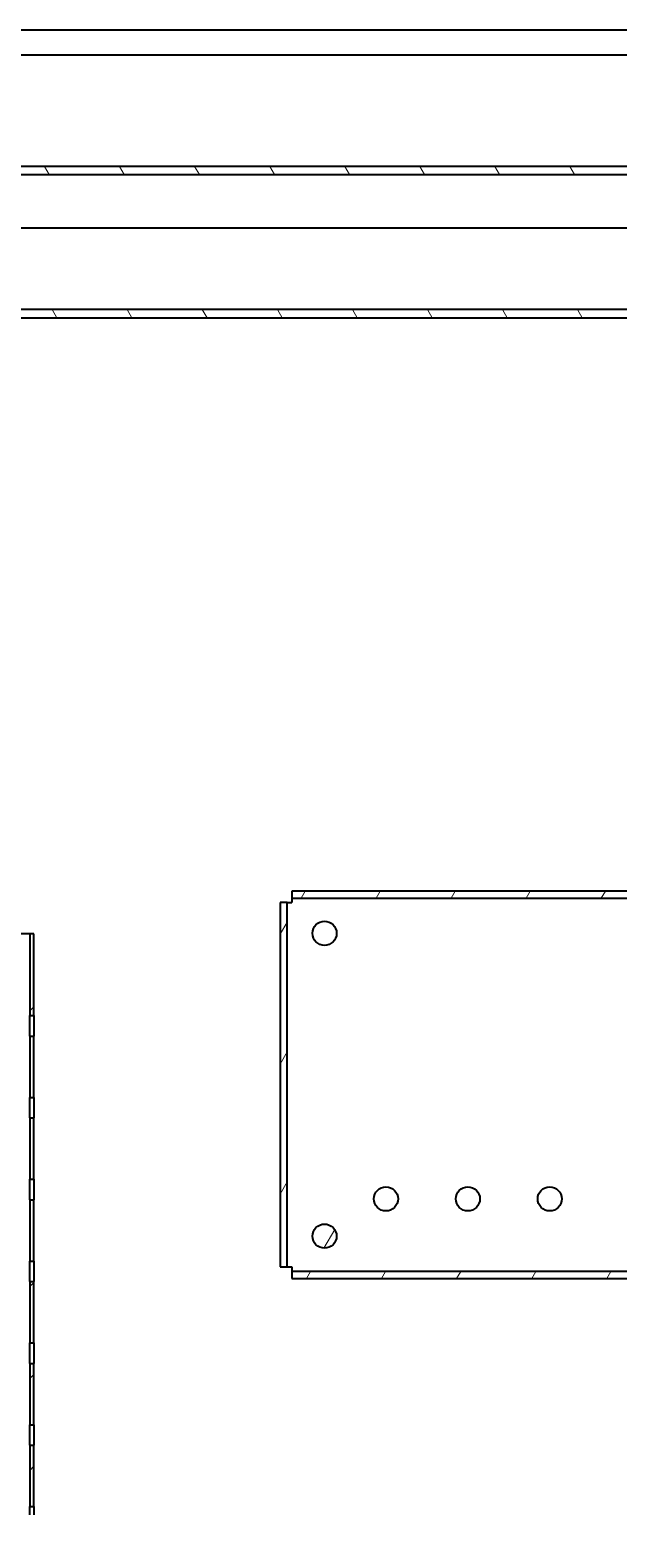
# Model space of a CAD drawing. Header units: millimetres. Extents: x 0 to 5945, y 0 to 4205.
# Drawn here: x 1590.7 to 1734.5, y 592.2 to 955 of the extents above; entities that cross this region are included whole.
import ezdxf

# ---------------------------------------------------------------- set-up
doc = ezdxf.new("R2010")
doc.units = ezdxf.units.MM
doc.header["$LTSCALE"] = 5
doc.layers.add('가시적인 것(ISO)', color=3, linetype='Continuous', lineweight=40)
doc.layers.add('해치(ISO)', color=7, linetype='Continuous', lineweight=18)

msp = doc.modelspace()

# ---------------------------------------------------------------- hatches: boundary and pattern name
at = {"layer": '해치(ISO)'}
h = msp.add_hatch(dxfattribs=at)
h.set_pattern_fill('ANSI31', color=256, scale=127, angle=75.00018, style=0)
h.set_pattern_definition([(120.0002, (0, 0), (-13.74813, -7.93754), [])])
h.paths.add_polyline_path([(1491.737, 251.541), (2021.737, 251.541), (2021.737, 921.541), (1491.737, 921.541), (1491.737, 861.541), (1491.737, 801.541), (1491.737, 371.541), (1491.737, 311.541)])
h.paths.add_polyline_path([(1493.737, 919.541), (2019.737, 919.541), (2019.737, 253.541), (1493.737, 253.541)], flags=0)
h.paths.add_polyline_path([(1526.737, 286.541), (1986.737, 286.541), (1986.737, 342.041), (1986.737, 361.041), (1986.737, 812.041), (1986.737, 831.041), (1986.737, 886.541), (1526.737, 886.541)])
h.paths.add_polyline_path([(1528.737, 884.541), (1984.737, 884.541), (1984.737, 831.041), (1984.737, 812.041), (1984.737, 361.041), (1984.737, 342.041), (1984.737, 288.541), (1528.737, 288.541)], flags=0)
h = msp.add_hatch(dxfattribs=at)
h.set_pattern_fill('ANSI31', color=256, scale=127, angle=14.99998, style=0)
h.set_pattern_definition([(60, (0, 0), (-13.74815, 7.9375), [])])
edge = h.paths.add_edge_path()
edge.add_ellipse((1787.737, 669.241), major_axis=(2.95, 0), ratio=1, start_angle=0, end_angle=360)
edge = h.paths.add_edge_path()
edge.add_ellipse((1767.737, 669.241), major_axis=(2.95, 0), ratio=1, start_angle=0, end_angle=360)
edge = h.paths.add_edge_path()
edge.add_ellipse((1717.737, 669.241), major_axis=(2.95, 0), ratio=1, start_angle=0, end_angle=360)
edge = h.paths.add_edge_path()
edge.add_ellipse((1697.737, 669.241), major_axis=(2.95, 0), ratio=1, start_angle=0, end_angle=360)
edge = h.paths.add_edge_path()
edge.add_ellipse((1677.737, 669.241), major_axis=(2.95, 0), ratio=1, start_angle=0, end_angle=360)
edge = h.paths.add_edge_path()
edge.add_ellipse((1802.737, 734.141), major_axis=(2.95, 0), ratio=1, start_angle=0, end_angle=360)
edge = h.paths.add_edge_path()
edge.add_ellipse((1662.737, 734.141), major_axis=(2.95, 0), ratio=1, start_angle=0, end_angle=360)
edge = h.paths.add_edge_path()
edge.add_ellipse((1662.737, 660.141), major_axis=(2.95, 0), ratio=1, start_angle=0, end_angle=360)
edge = h.paths.add_edge_path()
edge.add_ellipse((1802.737, 660.141), major_axis=(2.95, 0), ratio=1, start_angle=0, end_angle=360)
h.paths.add_polyline_path([(1651.908, 741.641), (1651.908, 652.641), (1653.619, 652.641), (1653.619, 741.641)])
h.paths.add_polyline_path([(1813.565, 652.641), (1813.565, 741.641), (1811.855, 741.641), (1811.855, 652.641)])
h.paths.add_polyline_path([(1654.737, 651.523), (1654.737, 649.813), (1810.737, 649.813), (1810.737, 651.523)])
h.paths.add_polyline_path([(1654.737, 744.469), (1654.737, 742.759), (1810.737, 742.759), (1810.737, 744.469)])
h = msp.add_hatch(dxfattribs=at)
h.set_pattern_fill('ANSI31', color=256, scale=127, style=0)
h.set_pattern_definition([(45, (0, 0), (-11.22532, 11.22532), [])])
h.paths.add_polyline_path([(1562.737, 384.041), (1562.737, 389.041), (1561.737, 389.041), (1561.737, 384.041)])
h.paths.add_polyline_path([(1562.737, 694.041), (1562.737, 709.041), (1561.737, 709.041), (1561.737, 694.041)])
h.paths.add_polyline_path([(1562.737, 714.041), (1562.737, 734.041), (1561.737, 734.041), (1561.737, 714.041)])
h.paths.add_polyline_path([(1562.737, 674.041), (1562.737, 689.041), (1561.737, 689.041), (1561.737, 674.041)])
h.paths.add_polyline_path([(1562.737, 654.041), (1562.737, 669.041), (1561.737, 669.041), (1561.737, 654.041)])
h.paths.add_polyline_path([(1562.737, 634.041), (1562.737, 649.041), (1561.737, 649.041), (1561.737, 634.041)])
h.paths.add_polyline_path([(1562.737, 614.041), (1562.737, 629.041), (1561.737, 629.041), (1561.737, 614.041)])
h.paths.add_polyline_path([(1562.737, 594.041), (1562.737, 609.041), (1561.737, 609.041), (1561.737, 594.041)])
h.paths.add_polyline_path([(1562.737, 574.041), (1562.737, 589.041), (1561.737, 589.041), (1561.737, 574.041)])
h.paths.add_polyline_path([(1562.737, 554.041), (1562.737, 569.041), (1561.737, 569.041), (1561.737, 554.041)])
h.paths.add_polyline_path([(1562.737, 534.041), (1562.737, 549.041), (1561.737, 549.041), (1561.737, 534.041)])
h.paths.add_polyline_path([(1562.737, 514.041), (1562.737, 529.041), (1561.737, 529.041), (1561.737, 514.041)])
h.paths.add_polyline_path([(1562.737, 494.041), (1562.737, 509.041), (1561.737, 509.041), (1561.737, 494.041)])
h.paths.add_polyline_path([(1562.737, 474.041), (1562.737, 489.041), (1561.737, 489.041), (1561.737, 474.041)])
h.paths.add_polyline_path([(1562.737, 454.041), (1562.737, 469.041), (1561.737, 469.041), (1561.737, 454.041)])
h.paths.add_polyline_path([(1562.737, 434.041), (1562.737, 449.041), (1561.737, 449.041), (1561.737, 434.041)])
h.paths.add_polyline_path([(1562.737, 414.041), (1562.737, 429.041), (1561.737, 429.041), (1561.737, 414.041)])
h.paths.add_polyline_path([(1562.737, 394.041), (1562.737, 409.041), (1561.737, 409.041), (1561.737, 394.041)])
h.paths.add_polyline_path([(1590.737, 409.041), (1591.737, 409.041), (1591.737, 394.041), (1590.737, 394.041)])
h.paths.add_polyline_path([(1590.737, 429.041), (1591.737, 429.041), (1591.737, 414.041), (1590.737, 414.041)])
h.paths.add_polyline_path([(1590.737, 449.041), (1591.737, 449.041), (1591.737, 434.041), (1590.737, 434.041)])
h.paths.add_polyline_path([(1590.737, 469.041), (1591.737, 469.041), (1591.737, 454.041), (1590.737, 454.041)])
h.paths.add_polyline_path([(1590.737, 489.041), (1591.737, 489.041), (1591.737, 474.041), (1590.737, 474.041)])
h.paths.add_polyline_path([(1590.737, 509.041), (1591.737, 509.041), (1591.737, 494.041), (1590.737, 494.041)])
h.paths.add_polyline_path([(1590.737, 529.041), (1591.737, 529.041), (1591.737, 514.041), (1590.737, 514.041)])
h.paths.add_polyline_path([(1590.737, 549.041), (1591.737, 549.041), (1591.737, 534.041), (1590.737, 534.041)])
h.paths.add_polyline_path([(1590.737, 569.041), (1591.737, 569.041), (1591.737, 554.041), (1590.737, 554.041)])
h.paths.add_polyline_path([(1590.737, 589.041), (1591.737, 589.041), (1591.737, 574.041), (1590.737, 574.041)])
h.paths.add_polyline_path([(1590.737, 609.041), (1591.737, 609.041), (1591.737, 594.041), (1590.737, 594.041)])
h.paths.add_polyline_path([(1590.737, 629.041), (1591.737, 629.041), (1591.737, 614.041), (1590.737, 614.041)])
h.paths.add_polyline_path([(1590.737, 649.041), (1591.737, 649.041), (1591.737, 634.041), (1590.737, 634.041)])
h.paths.add_polyline_path([(1590.737, 669.041), (1591.737, 669.041), (1591.737, 654.041), (1590.737, 654.041)])
h.paths.add_polyline_path([(1590.737, 689.041), (1591.737, 689.041), (1591.737, 674.041), (1590.737, 674.041)])
h.paths.add_polyline_path([(1590.737, 714.041), (1591.737, 714.041), (1591.737, 734.041), (1590.737, 734.041)])
h.paths.add_polyline_path([(1590.737, 709.041), (1591.737, 709.041), (1591.737, 694.041), (1590.737, 694.041)])
h.paths.add_polyline_path([(1590.737, 384.041), (1591.737, 384.041), (1591.737, 389.041), (1590.737, 389.041)])

# ---------------------------------------------------------------- linework, layer by layer
at = {"layer": '가시적인 것(ISO)'}
for p, q in [((1436.337, 954.951), (2077.137, 954.951)), ((2077.137, 948.741), (1436.337, 948.741)), ((2021.737, 921.541), (1491.737, 921.541)), ((1493.737, 919.541), (2019.737, 919.541)), ((1506.737, 906.541), (2006.737, 906.541)), ((1986.737, 886.541), (1526.737, 886.541)), ((1528.737, 884.541), (1984.737, 884.541)), ((1654.737, 744.469), (1654.737, 742.759)), ((1810.737, 744.469), (1654.737, 744.469)), ((1651.908, 741.641), (1651.908, 652.641)), ((1653.619, 741.641), (1651.908, 741.641)), ((1653.619, 652.641), (1653.619, 741.641)), ((1653.619, 741.641), (1654.737, 741.641)), ((1654.737, 742.759), (1810.737, 742.759)), ((1654.737, 742.759), (1654.737, 741.641)), ((1590.737, 734.041), (1585.737, 734.041)), ((1591.737, 734.041), (1590.737, 734.041)), ((1590.737, 734.041), (1590.737, 714.041)), ((1591.737, 714.041), (1591.737, 734.041)), ((1590.737, 714.041), (1591.737, 714.041)), ((1590.737, 712.041), (1590.737, 714.041)), ((1590.737, 711.041), (1590.737, 712.041)), ((1591.737, 714.041), (1591.737, 712.041)), ((1591.737, 712.041), (1591.737, 711.041)), ((1590.737, 709.041), (1590.737, 711.041)), ((1590.737, 709.041), (1591.737, 709.041)), ((1590.737, 709.041), (1590.737, 694.041)), ((1591.737, 711.041), (1591.737, 709.041)), ((1591.737, 694.041), (1591.737, 709.041)), ((1590.737, 694.041), (1591.737, 694.041)), ((1590.737, 692.041), (1590.737, 694.041)), ((1591.737, 694.041), (1591.737, 692.041)), ((1590.737, 691.041), (1590.737, 692.041)), ((1590.737, 689.041), (1590.737, 691.041)), ((1591.737, 692.041), (1591.737, 691.041)), ((1591.737, 691.041), (1591.737, 689.041)), ((1590.737, 689.041), (1591.737, 689.041)), ((1590.737, 689.041), (1590.737, 674.041)), ((1591.737, 674.041), (1591.737, 689.041)), ((1590.737, 674.041), (1591.737, 674.041)), ((1590.737, 672.041), (1590.737, 674.041)), ((1590.737, 671.041), (1590.737, 672.041)), ((1591.737, 674.041), (1591.737, 672.041)), ((1591.737, 672.041), (1591.737, 671.041)), ((1590.737, 669.041), (1590.737, 671.041)), ((1590.737, 669.041), (1591.737, 669.041)), ((1590.737, 669.041), (1590.737, 654.041)), ((1591.737, 671.041), (1591.737, 669.041)), ((1591.737, 654.041), (1591.737, 669.041)), ((1590.737, 654.041), (1591.737, 654.041)), ((1590.737, 652.041), (1590.737, 654.041)), ((1591.737, 654.041), (1591.737, 652.041)), ((1590.737, 651.041), (1590.737, 652.041)), ((1590.737, 649.041), (1590.737, 651.041)), ((1591.737, 652.041), (1591.737, 651.041)), ((1591.737, 651.041), (1591.737, 649.041)), ((1651.908, 652.641), (1653.619, 652.641)), ((1653.619, 652.641), (1654.737, 652.641)), ((1654.737, 652.641), (1654.737, 651.523)), ((1654.737, 651.523), (1654.737, 649.813)), ((1810.737, 651.523), (1654.737, 651.523)), ((1654.737, 649.813), (1810.737, 649.813)), ((1590.737, 649.041), (1591.737, 649.041)), ((1590.737, 649.041), (1590.737, 634.041)), ((1591.737, 634.041), (1591.737, 649.041)), ((1590.737, 634.041), (1591.737, 634.041)), ((1590.737, 632.041), (1590.737, 634.041)), ((1590.737, 631.041), (1590.737, 632.041)), ((1591.737, 634.041), (1591.737, 632.041)), ((1591.737, 632.041), (1591.737, 631.041)), ((1590.737, 629.041), (1590.737, 631.041)), ((1590.737, 629.041), (1591.737, 629.041)), ((1590.737, 629.041), (1590.737, 614.041)), ((1591.737, 631.041), (1591.737, 629.041)), ((1591.737, 614.041), (1591.737, 629.041)), ((1590.737, 614.041), (1591.737, 614.041)), ((1590.737, 612.041), (1590.737, 614.041)), ((1591.737, 614.041), (1591.737, 612.041)), ((1590.737, 611.041), (1590.737, 612.041)), ((1590.737, 609.041), (1590.737, 611.041)), ((1591.737, 612.041), (1591.737, 611.041)), ((1591.737, 611.041), (1591.737, 609.041)), ((1590.737, 609.041), (1591.737, 609.041)), ((1590.737, 609.041), (1590.737, 594.041)), ((1591.737, 594.041), (1591.737, 609.041)), ((1590.737, 594.041), (1591.737, 594.041)), ((1590.737, 592.041), (1590.737, 594.041)), ((1591.737, 594.041), (1591.737, 592.041))]:
    msp.add_line(p, q, dxfattribs=at)
for centre in [(1662.737, 734.141), (1677.737, 669.241), (1697.737, 669.241), (1717.737, 669.241), (1662.737, 660.141)]:
    msp.add_circle(centre, 2.95, dxfattribs=at)

doc.saveas('drawing.dxf')
